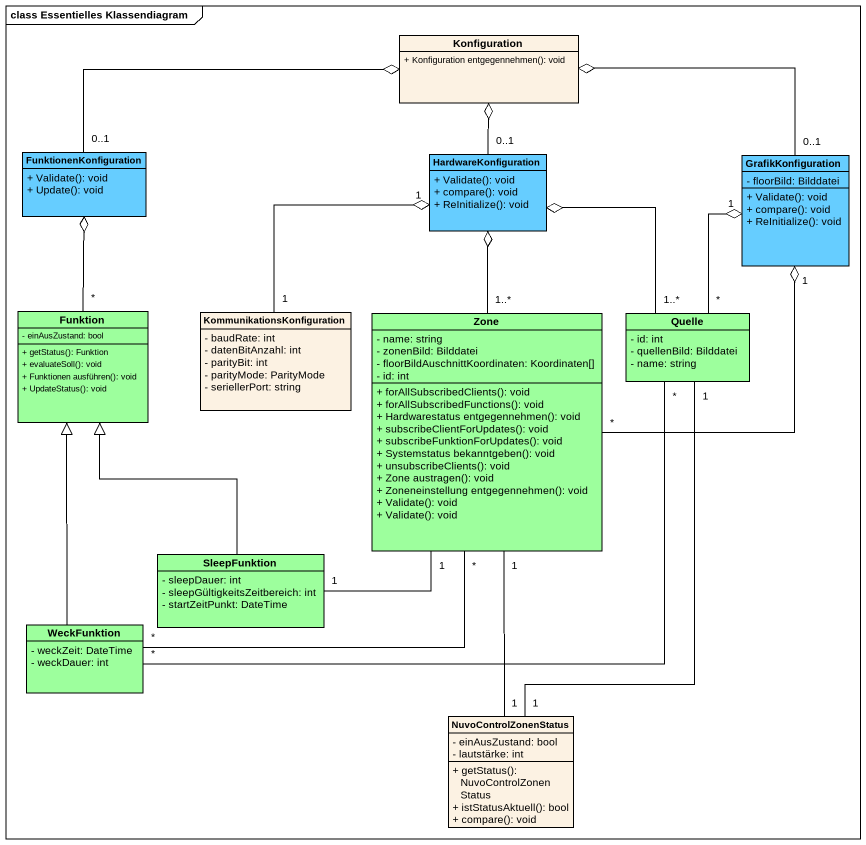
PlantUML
@startuml
mainframe class Essentielles Klassendiagram
hide circle
hide empty members
skinparam classAttributeIconSize 0
class Konfiguration {
  + Konfiguration entgegennehmen(): void
}
class FunktionenKonfiguration #66CDFF {
  + Validate(): void
  + Update(): void
}
class HardwareKonfiguration #66CDFF {
  + Validate(): void
  + compare(): void
  + ReInitialize(): void
}
class GrafikKonfiguration #66CDFF {
  - floorBild: Bilddatei
  + Validate(): void
  + compare(): void
  + ReInitialize(): void
}
class Funktion #9DFF9D {
  - einAusZustand: bool
  + getStatus(): Funktion
  + evaluateSoll(): void
  + Funktionen ausführen(): void
  + UpdateStatus(): void
}
class KommunikationsKonfiguration {
  - baudRate: int
  - datenBitAnzahl: int
  - parityBit: int
  - parityMode: ParityMode
  - seriellerPort: string
}
class Zone #9DFF9D {
  - name: string
  - zonenBild: Bilddatei
  - floorBildAuschnittKoordinaten: Koordinaten[]
  - id: int
  + forAllSubscribedClients(): void
  + forAllSubscribedFunctions(): void
  + Hardwarestatus entgegennehmen(): void
  + subscribeClientForUpdates(): void
  + subscribeFunktionForUpdates(): void
  + Systemstatus bekanntgeben(): void
  + unsubscribeClients(): void
  + Zone austragen(): void
  + Zoneneinstellung entgegennehmen(): void
  + Validate(): void
  + Validate(): void
}
class Quelle #9DFF9D {
  - id: int
  - quellenBild: Bilddatei
  - name: string
}
class SleepFunktion #9DFF9D {
  - sleepDauer: int
  - sleepGültigkeitsZeitbereich: int
  - startZeitPunkt: DateTime
}
class WeckFunktion #9DFF9D {
  - weckZeit: DateTime
  - weckDauer: int
}
class NuvoControlZonenStatus {
  - einAusZustand: bool
  - lautstärke: int
  + getStatus(): NuvoControlZonenStatus
  + istStatusAktuell(): bool
  + compare(): void
}
FunktionenKonfiguration "0..1" -right-o Konfiguration
HardwareKonfiguration "0..1" -up-o Konfiguration
GrafikKonfiguration "0..1" -left-o Konfiguration
Funktion "*" -up-o FunktionenKonfiguration
KommunikationsKonfiguration "1" -up-o "1" HardwareKonfiguration
Zone "1..*" -up-o HardwareKonfiguration
Zone "*" -up-o "1" GrafikKonfiguration
Zone "1" -- "1" NuvoControlZonenStatus
Quelle "1..*" -up-o HardwareKonfiguration
Quelle "*" -up-o "1" GrafikKonfiguration
SleepFunktion -up-|> Funktion
SleepFunktion "1" -up- "1" Zone
WeckFunktion -up-|> Funktion
WeckFunktion "*" -right- "*" Zone
WeckFunktion "*" -right- "*" Quelle
NuvoControlZonenStatus "1" -up- "1" Quelle
@enduml
